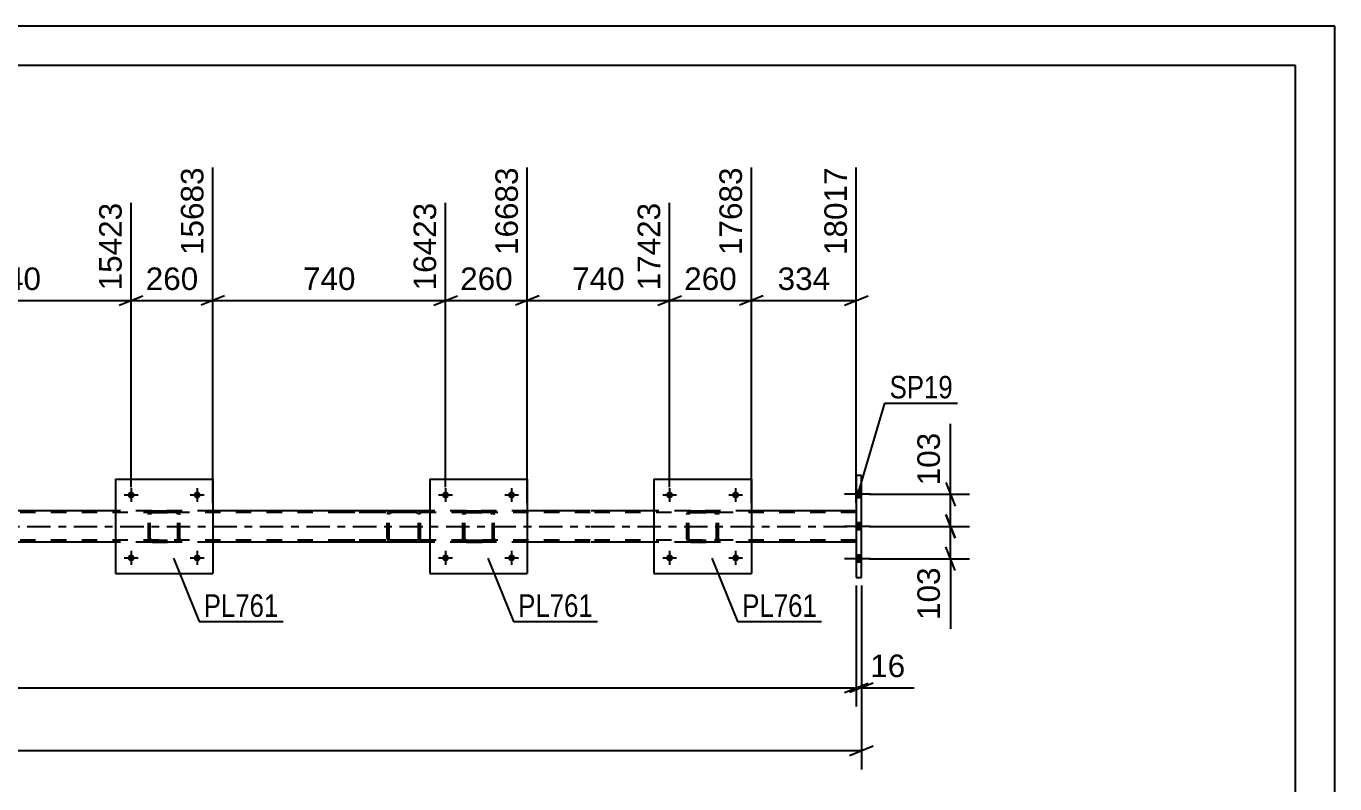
# Model space of a CAD drawing. Header units: millimetres. Extents: x -111 to 730, y -414 to 180.
# Drawn here: x 564 to 730.5, y 83.8 to 180.2 of the extents above; entities that cross this region are included whole.
import ezdxf

# ---------------------------------------------------------------- set-up
doc = ezdxf.new("R2010")
doc.units = ezdxf.units.MM
doc.linetypes.add('DXK_LINE_DOT2', pattern=[3.9198, 1.9599, -1.9599])
doc.linetypes.add('DXK_LINE_DOT3', pattern=[5.9187, 2.979, -0.9799, 0.9799, -0.9799])
doc.styles.add('Arial', font='ARIAL.TTF', dxfattribs={"height": 0.2})
doc.styles.add('Arial Narrow', font='ARIALN.TTF', dxfattribs={"height": 0.2})

# ---------------------------------------------------------------- blocks, each defined once
blk = doc.blocks.new('Unknown-717263172-1117')
at = {"color": 5, "linetype": 'Continuous'}
for p, q in [((730.5, 180.17), (-110.5, 180.17)), ((730.5, -413.83), (730.5, 180.17)), ((725.5, 175.17), (-105.5, 175.17)), ((725.5, -408.83), (725.5, 175.17))]:
    blk.add_line(p, q, dxfattribs=at)
blk = doc.blocks.new('Part-717263172-4978 - 4900')
at = {"color": 2, "linetype": 'Continuous'}
for p, q in [((615.38, 122.55), (615.38, 110.55)), ((615.38, 122.55), (627.78, 122.55)), ((627.78, 122.55), (627.78, 110.55)), ((615.38, 110.55), (627.78, 110.55))]:
    blk.add_line(p, q, dxfattribs=at)
blk = doc.blocks.new('Bolt-717263172-4987 - 4900')
at = {"linetype": 'Continuous'}
for points in [[(646.32, 120.55, -1), (645.44, 120.55, -1)], [(654.72, 120.55, -1), (653.84, 120.55, -1)]]:
    blk.add_hatch(color=1, dxfattribs=at).paths.add_polyline_path(points)
at = {"color": 1, "linetype": 'Continuous'}
for p, q in [((645, 120.55), (646.76, 120.55)), ((645.88, 121.43), (645.88, 119.67)), ((653.4, 120.55), (655.16, 120.55)), ((654.28, 121.43), (654.28, 119.67))]:
    blk.add_line(p, q, dxfattribs=at)
blk = doc.blocks.new('Bolt-717263172-4923 - 4900')
at = {"linetype": 'Continuous'}
for points in [[(670.27, 120.21), (670.27, 121.09), (669.63, 121.09), (669.63, 120.21)], [(670.27, 120.21), (670.27, 121.09), (669.63, 121.09), (669.63, 120.21)], [(670.27, 120.21), (670.27, 121.09), (669.63, 121.09), (669.63, 120.21)], [(670.27, 116.11), (670.27, 116.99), (669.63, 116.99), (669.63, 116.11)], [(670.27, 116.11), (670.27, 116.99), (669.63, 116.99), (669.63, 116.11)], [(670.27, 112.01), (670.27, 112.89), (669.63, 112.89), (669.63, 112.01)], [(670.27, 112.01), (670.27, 112.89), (669.63, 112.89), (669.63, 112.01)], [(670.27, 112.01), (670.27, 112.89), (669.63, 112.89), (669.63, 112.01)]]:
    blk.add_hatch(color=1, dxfattribs=at).paths.add_polyline_path(points)
at = {"color": 1, "linetype": 'Continuous'}
for p, q in [((671.43, 120.65), (668.11, 120.65)), ((671.43, 120.65), (668.11, 120.65)), ((671.43, 120.65), (668.11, 120.65)), ((670.27, 121.09), (669.63, 121.09)), ((670.27, 121.09), (669.63, 121.09)), ((670.27, 121.09), (669.63, 121.09)), ((670.27, 120.21), (669.63, 120.21)), ((670.27, 120.21), (669.63, 120.21)), ((670.27, 120.21), (669.63, 120.21)), ((671.43, 116.55), (668.11, 116.55)), ((671.43, 116.55), (668.11, 116.55)), ((670.27, 116.99), (669.63, 116.99)), ((670.27, 116.99), (669.63, 116.99)), ((670.27, 116.11), (669.63, 116.11)), ((670.27, 116.11), (669.63, 116.11)), ((671.43, 112.45), (668.11, 112.45)), ((671.43, 112.45), (668.11, 112.45)), ((671.43, 112.45), (668.11, 112.45)), ((670.27, 112.89), (669.63, 112.89)), ((670.27, 112.89), (669.63, 112.89)), ((670.27, 112.89), (669.63, 112.89)), ((670.27, 112.01), (669.63, 112.01)), ((670.27, 112.01), (669.63, 112.01)), ((670.27, 112.01), (669.63, 112.01))]:
    blk.add_line(p, q, dxfattribs=at)
blk = doc.blocks.new('Bolt-717263172-4988 - 4900')
at = {"linetype": 'Continuous'}
for points in [[(646.32, 112.55, -1), (645.44, 112.55, -1)], [(654.72, 112.55, -1), (653.84, 112.55, -1)]]:
    blk.add_hatch(color=1, dxfattribs=at).paths.add_polyline_path(points)
at = {"color": 1, "linetype": 'Continuous'}
for p, q in [((645.88, 113.43), (645.88, 111.67)), ((654.28, 113.43), (654.28, 111.67)), ((645, 112.55), (646.76, 112.55)), ((653.4, 112.55), (655.16, 112.55))]:
    blk.add_line(p, q, dxfattribs=at)
blk = doc.blocks.new('Bolt-717263172-4990 - 4900')
at = {"linetype": 'Continuous'}
for points in [[(617.82, 112.55, -1), (616.94, 112.55, -1)], [(626.22, 112.55, -1), (625.34, 112.55, -1)]]:
    blk.add_hatch(color=1, dxfattribs=at).paths.add_polyline_path(points)
at = {"color": 1, "linetype": 'Continuous'}
for p, q in [((617.38, 113.43), (617.38, 111.67)), ((625.78, 113.43), (625.78, 111.67)), ((616.5, 112.55), (618.26, 112.55)), ((624.9, 112.55), (626.66, 112.55))]:
    blk.add_line(p, q, dxfattribs=at)
blk = doc.blocks.new('Bolt-717263172-4998 - 4900')
at = {"linetype": 'Continuous'}
for points in [[(577.82, 112.55, -1), (576.94, 112.55, -1)], [(586.22, 112.55, -1), (585.34, 112.55, -1)]]:
    blk.add_hatch(color=1, dxfattribs=at).paths.add_polyline_path(points)
at = {"color": 1, "linetype": 'Continuous'}
for p, q in [((577.38, 113.43), (577.38, 111.67)), ((585.78, 113.43), (585.78, 111.67)), ((576.5, 112.55), (578.26, 112.55)), ((584.9, 112.55), (586.66, 112.55))]:
    blk.add_line(p, q, dxfattribs=at)
blk = doc.blocks.new('Part-717263172-4954 - 4900')
at = {"color": 7, "linetype": 'DXK_LINE_DOT2'}
for p, q in [((635.78, 118.31), (-39.54, 118.31)), ((587.78, 118.55), (575.38, 118.55)), ((627.78, 118.55), (615.38, 118.55)), ((669.63, 118.31), (635.88, 118.31)), ((656.28, 118.55), (643.88, 118.55)), ((669.63, 118.55), (669.63, 114.55)), ((635.78, 114.79), (-39.54, 114.79)), ((587.78, 114.55), (575.38, 114.55)), ((627.78, 114.55), (615.38, 114.55)), ((669.63, 114.79), (635.88, 114.79)), ((656.28, 114.55), (643.88, 114.55))]:
    blk.add_line(p, q, dxfattribs=at)
at = {"color": 2, "linetype": 'Continuous'}
for p, q in [((575.38, 118.55), (547.78, 118.55)), ((615.38, 118.55), (587.78, 118.55)), ((635.78, 118.55), (627.78, 118.55)), ((643.88, 118.55), (635.88, 118.55)), ((669.63, 118.55), (656.28, 118.55)), ((575.38, 114.55), (547.78, 114.55)), ((615.38, 114.55), (587.78, 114.55)), ((635.78, 114.55), (627.78, 114.55)), ((643.88, 114.55), (635.88, 114.55)), ((669.63, 114.55), (656.28, 114.55))]:
    blk.add_line(p, q, dxfattribs=at)
at = {"color": 7, "linetype": 'DXK_LINE_DOT3'}
for p, q in [((-39.54, 116.55), (635.78, 116.55)), ((635.88, 116.55), (669.63, 116.55))]:
    blk.add_line(p, q, dxfattribs=at)
blk = doc.blocks.new('Part-717263172-4973 - 4900')
at = {"color": 7, "linetype": 'DXK_LINE_DOT2'}
for p, q in [((648.08, 118.07), (648.11, 118.26)), ((648.11, 118.26), (648.08, 118.07)), ((648.33, 118.17), (648.39, 118.24)), ((648.39, 118.24), (648.33, 118.17)), ((648.37, 118.52), (648.56, 118.55)), ((648.56, 118.55), (648.37, 118.52)), ((648.39, 118.24), (648.46, 118.3)), ((648.46, 118.3), (648.39, 118.24)), ((648.46, 118.3), (648.56, 118.31)), ((648.56, 118.31), (648.46, 118.3)), ((648.56, 118.55), (651.6, 118.55)), ((648.56, 118.55), (648.56, 118.55)), ((648.56, 118.55), (651.6, 118.55)), ((648.56, 118.31), (651.6, 118.31)), ((648.56, 118.31), (648.56, 118.31)), ((651.6, 118.31), (648.56, 118.31)), ((651.6, 118.55), (651.6, 118.55)), ((651.6, 118.55), (651.78, 118.52)), ((651.78, 118.52), (651.6, 118.55)), ((651.6, 118.31), (651.6, 118.31)), ((651.6, 118.31), (651.69, 118.3)), ((651.69, 118.3), (651.6, 118.31)), ((651.69, 118.3), (651.77, 118.24)), ((651.77, 118.24), (651.69, 118.3)), ((651.77, 118.24), (651.82, 118.17)), ((651.82, 118.17), (651.77, 118.24)), ((652.04, 118.26), (652.08, 118.07)), ((652.08, 118.07), (652.04, 118.26)), ((648.08, 115.03), (648.08, 118.07)), ((648.32, 118.07), (648.33, 118.17)), ((648.33, 118.17), (648.32, 118.07)), ((648.32, 115.03), (648.32, 118.07)), ((651.82, 118.17), (651.84, 118.07)), ((651.84, 118.07), (651.82, 118.17)), ((651.84, 115.03), (651.84, 118.07)), ((652.08, 115.03), (652.08, 118.07)), ((648.11, 114.85), (648.08, 115.03)), ((648.08, 115.03), (648.11, 114.85)), ((648.33, 114.94), (648.32, 115.03)), ((648.32, 115.03), (648.33, 114.94)), ((648.39, 114.86), (648.33, 114.94)), ((648.33, 114.94), (648.39, 114.86)), ((648.46, 114.81), (648.39, 114.86)), ((648.39, 114.86), (648.46, 114.81)), ((651.77, 114.86), (651.69, 114.81)), ((651.69, 114.81), (651.77, 114.86)), ((651.82, 114.94), (651.77, 114.86)), ((651.77, 114.86), (651.82, 114.94)), ((651.84, 115.03), (651.82, 114.94)), ((651.82, 114.94), (651.84, 115.03)), ((652.08, 115.03), (652.04, 114.85)), ((652.04, 114.85), (652.08, 115.03)), ((648.56, 114.55), (648.37, 114.59)), ((648.37, 114.59), (648.56, 114.55)), ((648.56, 114.79), (648.46, 114.81)), ((648.46, 114.81), (648.56, 114.79)), ((648.56, 114.79), (651.6, 114.79)), ((648.56, 114.79), (648.56, 114.79)), ((648.56, 114.79), (651.6, 114.79)), ((648.56, 114.55), (651.6, 114.55)), ((648.56, 114.55), (648.56, 114.55)), ((648.56, 114.55), (651.6, 114.55)), ((651.69, 114.81), (651.6, 114.79)), ((651.6, 114.79), (651.69, 114.81)), ((651.6, 114.79), (651.6, 114.79)), ((651.78, 114.59), (651.6, 114.55)), ((651.6, 114.55), (651.78, 114.59)), ((651.6, 114.55), (651.6, 114.55))]:
    blk.add_line(p, q, dxfattribs=at)
at = {"color": 7, "linetype": 'DXK_LINE_DOT3'}
blk.add_line((650.08, 116.55), (650.08, 116.56), dxfattribs=at)
at = {"color": 7, "linetype": 'DXK_LINE_DOT2'}
for centre, start, end in [((648.56, 118.07), 112.5, 157.5), ((648.56, 118.07), 112.5, 157.5), ((651.6, 118.07), 22.5, 67.5), ((651.6, 118.07), 22.5, 67.5), ((648.56, 115.03), 202.5, 247.5), ((648.56, 115.03), 202.5, 247.5), ((651.6, 115.03), 292.5, 337.5), ((651.6, 115.03), 292.5, 337.5)]:
    blk.add_arc(centre, 0.48, start, end, dxfattribs=at)
blk = doc.blocks.new('Part-717263172-4979 - 4900')
at = {"color": 7, "linetype": 'DXK_LINE_DOT2'}
for p, q in [((619.58, 118.07), (619.61, 118.26)), ((619.61, 118.26), (619.58, 118.07)), ((619.83, 118.17), (619.89, 118.24)), ((619.89, 118.24), (619.83, 118.17)), ((619.87, 118.52), (620.06, 118.55)), ((620.06, 118.55), (619.87, 118.52)), ((619.89, 118.24), (619.96, 118.3)), ((619.96, 118.3), (619.89, 118.24)), ((619.96, 118.3), (620.06, 118.31)), ((620.06, 118.31), (619.96, 118.3)), ((620.06, 118.55), (623.1, 118.55)), ((620.06, 118.55), (620.06, 118.55)), ((620.06, 118.55), (623.1, 118.55)), ((620.06, 118.31), (623.1, 118.31)), ((620.06, 118.31), (620.06, 118.31)), ((623.1, 118.31), (620.06, 118.31)), ((623.1, 118.55), (623.1, 118.55)), ((623.1, 118.55), (623.28, 118.52)), ((623.28, 118.52), (623.1, 118.55)), ((623.1, 118.31), (623.1, 118.31)), ((623.1, 118.31), (623.19, 118.3)), ((623.19, 118.3), (623.1, 118.31)), ((623.19, 118.3), (623.27, 118.24)), ((623.27, 118.24), (623.19, 118.3)), ((623.27, 118.24), (623.32, 118.17)), ((623.32, 118.17), (623.27, 118.24)), ((623.54, 118.26), (623.58, 118.07)), ((623.58, 118.07), (623.54, 118.26)), ((619.58, 115.03), (619.58, 118.07)), ((619.82, 118.07), (619.83, 118.17)), ((619.83, 118.17), (619.82, 118.07)), ((619.82, 115.03), (619.82, 118.07)), ((623.32, 118.17), (623.34, 118.07)), ((623.34, 118.07), (623.32, 118.17)), ((623.34, 115.03), (623.34, 118.07)), ((623.58, 115.03), (623.58, 118.07)), ((619.61, 114.85), (619.58, 115.03)), ((619.58, 115.03), (619.61, 114.85)), ((619.83, 114.94), (619.82, 115.03)), ((619.82, 115.03), (619.83, 114.94)), ((619.89, 114.86), (619.83, 114.94)), ((619.83, 114.94), (619.89, 114.86)), ((619.96, 114.81), (619.89, 114.86)), ((619.89, 114.86), (619.96, 114.81)), ((623.27, 114.86), (623.19, 114.81)), ((623.19, 114.81), (623.27, 114.86)), ((623.32, 114.94), (623.27, 114.86)), ((623.27, 114.86), (623.32, 114.94)), ((623.34, 115.03), (623.32, 114.94)), ((623.32, 114.94), (623.34, 115.03)), ((623.58, 115.03), (623.54, 114.85)), ((623.54, 114.85), (623.58, 115.03)), ((620.06, 114.55), (619.87, 114.59)), ((619.87, 114.59), (620.06, 114.55)), ((620.06, 114.79), (619.96, 114.81)), ((619.96, 114.81), (620.06, 114.79)), ((620.06, 114.79), (623.1, 114.79)), ((620.06, 114.79), (620.06, 114.79)), ((620.06, 114.79), (623.1, 114.79)), ((620.06, 114.55), (623.1, 114.55)), ((620.06, 114.55), (620.06, 114.55)), ((620.06, 114.55), (623.1, 114.55)), ((623.19, 114.81), (623.1, 114.79)), ((623.1, 114.79), (623.19, 114.81)), ((623.1, 114.79), (623.1, 114.79)), ((623.28, 114.59), (623.1, 114.55)), ((623.1, 114.55), (623.28, 114.59)), ((623.1, 114.55), (623.1, 114.55))]:
    blk.add_line(p, q, dxfattribs=at)
at = {"color": 7, "linetype": 'DXK_LINE_DOT3'}
blk.add_line((621.58, 116.55), (621.58, 116.56), dxfattribs=at)
at = {"color": 7, "linetype": 'DXK_LINE_DOT2'}
for centre, start, end in [((620.06, 118.07), 112.5, 157.5), ((620.06, 118.07), 112.5, 157.5), ((623.1, 118.07), 22.5, 67.5), ((623.1, 118.07), 22.5, 67.5), ((620.06, 115.03), 202.5, 247.5), ((620.06, 115.03), 202.5, 247.5), ((623.1, 115.03), 292.5, 337.5), ((623.1, 115.03), 292.5, 337.5)]:
    blk.add_arc(centre, 0.48, start, end, dxfattribs=at)
blk = doc.blocks.new('Part-717263172-4984 - 4900')
at = {"color": 2, "linetype": 'Continuous'}
for p, q in [((575.38, 122.55), (575.38, 110.55)), ((575.38, 122.55), (587.78, 122.55)), ((587.78, 122.55), (587.78, 110.55)), ((575.38, 110.55), (587.78, 110.55))]:
    blk.add_line(p, q, dxfattribs=at)
blk = doc.blocks.new('Part-717263172-4985 - 4900')
at = {"color": 7, "linetype": 'DXK_LINE_DOT2'}
for p, q in [((579.58, 118.07), (579.61, 118.26)), ((579.61, 118.26), (579.58, 118.07)), ((579.83, 118.17), (579.89, 118.24)), ((579.89, 118.24), (579.83, 118.17)), ((579.87, 118.52), (580.06, 118.55)), ((580.06, 118.55), (579.87, 118.52)), ((579.89, 118.24), (579.96, 118.3)), ((579.96, 118.3), (579.89, 118.24)), ((579.96, 118.3), (580.06, 118.31)), ((580.06, 118.31), (579.96, 118.3)), ((580.06, 118.55), (583.1, 118.55)), ((580.06, 118.55), (580.06, 118.55)), ((580.06, 118.55), (583.1, 118.55)), ((580.06, 118.31), (583.1, 118.31)), ((580.06, 118.31), (580.06, 118.31)), ((583.1, 118.31), (580.06, 118.31)), ((583.1, 118.55), (583.1, 118.55)), ((583.1, 118.55), (583.28, 118.52)), ((583.28, 118.52), (583.1, 118.55)), ((583.1, 118.31), (583.1, 118.31)), ((583.1, 118.31), (583.19, 118.3)), ((583.19, 118.3), (583.1, 118.31)), ((583.19, 118.3), (583.27, 118.24)), ((583.27, 118.24), (583.19, 118.3)), ((583.27, 118.24), (583.32, 118.17)), ((583.32, 118.17), (583.27, 118.24)), ((583.54, 118.26), (583.58, 118.07)), ((583.58, 118.07), (583.54, 118.26)), ((579.58, 115.03), (579.58, 118.07)), ((579.82, 118.07), (579.83, 118.17)), ((579.83, 118.17), (579.82, 118.07)), ((579.82, 115.03), (579.82, 118.07)), ((583.32, 118.17), (583.34, 118.07)), ((583.34, 118.07), (583.32, 118.17)), ((583.34, 115.03), (583.34, 118.07)), ((583.58, 115.03), (583.58, 118.07)), ((579.61, 114.85), (579.58, 115.03)), ((579.58, 115.03), (579.61, 114.85)), ((579.83, 114.94), (579.82, 115.03)), ((579.82, 115.03), (579.83, 114.94)), ((579.89, 114.86), (579.83, 114.94)), ((579.83, 114.94), (579.89, 114.86)), ((579.96, 114.81), (579.89, 114.86)), ((579.89, 114.86), (579.96, 114.81)), ((583.27, 114.86), (583.19, 114.81)), ((583.19, 114.81), (583.27, 114.86)), ((583.32, 114.94), (583.27, 114.86)), ((583.27, 114.86), (583.32, 114.94)), ((583.34, 115.03), (583.32, 114.94)), ((583.32, 114.94), (583.34, 115.03)), ((583.58, 115.03), (583.54, 114.85)), ((583.54, 114.85), (583.58, 115.03)), ((580.06, 114.55), (579.87, 114.59)), ((579.87, 114.59), (580.06, 114.55)), ((580.06, 114.79), (579.96, 114.81)), ((579.96, 114.81), (580.06, 114.79)), ((580.06, 114.79), (583.1, 114.79)), ((580.06, 114.79), (580.06, 114.79)), ((580.06, 114.79), (583.1, 114.79)), ((580.06, 114.55), (583.1, 114.55)), ((580.06, 114.55), (580.06, 114.55)), ((580.06, 114.55), (583.1, 114.55)), ((583.19, 114.81), (583.1, 114.79)), ((583.1, 114.79), (583.19, 114.81)), ((583.1, 114.79), (583.1, 114.79)), ((583.28, 114.59), (583.1, 114.55)), ((583.1, 114.55), (583.28, 114.59)), ((583.1, 114.55), (583.1, 114.55))]:
    blk.add_line(p, q, dxfattribs=at)
at = {"color": 7, "linetype": 'DXK_LINE_DOT3'}
blk.add_line((581.58, 116.55), (581.58, 116.56), dxfattribs=at)
at = {"color": 7, "linetype": 'DXK_LINE_DOT2'}
for centre, start, end in [((580.06, 118.07), 112.5, 157.5), ((580.06, 118.07), 112.5, 157.5), ((583.1, 118.07), 22.5, 67.5), ((583.1, 118.07), 22.5, 67.5), ((580.06, 115.03), 202.5, 247.5), ((580.06, 115.03), 202.5, 247.5), ((583.1, 115.03), 292.5, 337.5), ((583.1, 115.03), 292.5, 337.5)]:
    blk.add_arc(centre, 0.48, start, end, dxfattribs=at)
blk = doc.blocks.new('Bolt-717263172-4989 - 4900')
at = {"linetype": 'Continuous'}
for points in [[(617.82, 120.55, -1), (616.94, 120.55, -1)], [(626.22, 120.55, -1), (625.34, 120.55, -1)]]:
    blk.add_hatch(color=1, dxfattribs=at).paths.add_polyline_path(points)
at = {"color": 1, "linetype": 'Continuous'}
for p, q in [((616.5, 120.55), (618.26, 120.55)), ((617.38, 121.43), (617.38, 119.67)), ((624.9, 120.55), (626.66, 120.55)), ((625.78, 121.43), (625.78, 119.67))]:
    blk.add_line(p, q, dxfattribs=at)
blk = doc.blocks.new('Bolt-717263172-4991 - 4900')
at = {"linetype": 'Continuous'}
for points in [[(577.82, 120.55, -1), (576.94, 120.55, -1)], [(586.22, 120.55, -1), (585.34, 120.55, -1)]]:
    blk.add_hatch(color=1, dxfattribs=at).paths.add_polyline_path(points)
at = {"color": 1, "linetype": 'Continuous'}
for p, q in [((576.5, 120.55), (578.26, 120.55)), ((577.38, 121.43), (577.38, 119.67)), ((584.9, 120.55), (586.66, 120.55)), ((585.78, 121.43), (585.78, 119.67))]:
    blk.add_line(p, q, dxfattribs=at)
blk = doc.blocks.new('Part-717263172-5078 - 4900')
at = {"color": 2, "linetype": 'Continuous'}
for p, q in [((643.88, 122.55), (643.88, 110.55)), ((643.88, 122.55), (656.28, 122.55)), ((656.28, 122.55), (656.28, 110.55)), ((643.88, 110.55), (656.28, 110.55))]:
    blk.add_line(p, q, dxfattribs=at)
blk = doc.blocks.new('Part-717263172-5107 - 4900')
at = {"color": 7, "linetype": 'DXK_LINE_DOT2'}
for p, q in [((613.69, 118.55), (601.92, 118.55)), ((613.69, 118.31), (601.92, 118.31)), ((609.98, 118.24), (609.95, 118.07)), ((609.99, 118.26), (609.98, 118.24)), ((610.22, 118.17), (610.28, 118.24)), ((610.46, 118.55), (610.26, 118.52)), ((610.28, 118.24), (610.36, 118.3)), ((610.36, 118.3), (610.46, 118.31)), ((613.89, 118.52), (613.69, 118.55)), ((613.69, 118.31), (613.79, 118.3)), ((613.79, 118.3), (613.87, 118.24)), ((613.87, 118.24), (613.93, 118.17)), ((614.17, 118.24), (614.16, 118.26)), ((614.2, 118.07), (614.17, 118.24)), ((609.95, 115.03), (609.95, 118.07)), ((610.2, 118.07), (610.22, 118.17)), ((610.2, 115.03), (610.2, 118.07)), ((613.93, 118.17), (613.95, 118.07)), ((613.95, 115.03), (613.95, 118.07)), ((614.2, 115.03), (614.2, 118.07)), ((609.95, 115.03), (609.97, 114.94)), ((609.97, 114.94), (609.99, 114.85)), ((610.22, 114.94), (610.2, 115.03)), ((610.28, 114.86), (610.22, 114.94)), ((610.36, 114.81), (610.28, 114.86)), ((613.87, 114.86), (613.79, 114.81)), ((613.93, 114.94), (613.87, 114.86)), ((613.95, 115.03), (613.93, 114.94)), ((614.16, 114.85), (614.18, 114.94)), ((614.18, 114.94), (614.2, 115.03)), ((613.69, 114.79), (601.92, 114.79)), ((613.69, 114.55), (601.92, 114.55)), ((610.26, 114.59), (610.46, 114.55)), ((610.46, 114.79), (610.36, 114.81)), ((613.79, 114.81), (613.69, 114.79)), ((613.69, 114.55), (613.89, 114.59))]:
    blk.add_line(p, q, dxfattribs=at)
for centre, start, end in [((610.44, 118.05), 110.7583, 155.68), ((613.71, 118.05), 24.32, 69.2417), ((610.44, 115.06), 204.32, 249.2417), ((613.71, 115.06), 290.7583, 335.68)]:
    blk.add_arc(centre, 0.496, start, end, dxfattribs=at)
blk = doc.blocks.new('Part-717263172-5145 - 4900')
at = {"color": 2, "linetype": 'Continuous'}
for p, q in [((670.27, 123.05), (669.63, 123.05)), ((669.63, 123.05), (669.63, 110.05)), ((670.27, 110.05), (670.27, 123.05)), ((669.63, 110.05), (670.27, 110.05))]:
    blk.add_line(p, q, dxfattribs=at)
blk = doc.blocks.new('StraightDimension-717263172-13437 - 4900')
at = {"color": 7, "linetype": 'Continuous'}
for p, q in [((656.28, 119.55), (656.28, 162.19)), ((645.88, 121.55), (645.88, 157.69)), ((644.38, 144.67), (647.38, 145.87)), ((645.88, 145.27), (656.28, 145.27)), ((657.78, 145.87), (654.78, 144.67))]:
    blk.add_line(p, q, dxfattribs=at)
at = {"color": 0}
blk.add_wipeout([(655.01, 146.02), (655.01, 150.22), (647.14, 150.22), (647.14, 146.02)], dxfattribs=at)
at = {"color": 3, "style": 'Arial'}
blk.add_text('260', height=2.865, dxfattribs=at).set_placement((647.74, 146.62))
at = {"color": 0, "linetype": 'Continuous'}
blk.add_wipeout([(655.68, 162.79), (651.48, 162.79), (651.48, 150.47), (655.68, 150.47)], dxfattribs=at)
at = {"color": 3, "linetype": 'Continuous', "style": 'Arial'}
blk.add_text('17683', height=2.865, rotation=90.0002, dxfattribs=at).set_placement((655.08, 151.07))
blk = doc.blocks.new('StraightDimension-717263172-6057 - 4900')
at = {"color": 7, "linetype": 'Continuous'}
for p, q in [((681.01, 122.15), (682.21, 119.15)), ((671.27, 120.65), (684.01, 120.65)), ((681.61, 116.55), (681.61, 120.65)), ((671.27, 116.55), (684.01, 116.55)), ((682.21, 115.05), (681.01, 118.05))]:
    blk.add_line(p, q, dxfattribs=at)
at = {"color": 0}
blk.add_wipeout([(680.86, 129.05), (676.66, 129.05), (676.66, 121.18), (680.86, 121.18)], dxfattribs=at)
at = {"color": 7, "linetype": 'Continuous'}
blk.add_line((681.61, 120.65), (681.61, 129.58), dxfattribs=at)
blk.add_line((681.61, 120.65), (681.61, 129.58), dxfattribs=at)
at = {"color": 3, "style": 'Arial'}
blk.add_text('103', height=2.865, rotation=90.0002, dxfattribs=at).set_placement((680.26, 121.78))
blk = doc.blocks.new('StraightDimension-717263172-13438 - 4900')
at = {"color": 7, "linetype": 'Continuous'}
for p, q in [((627.78, 119.55), (627.78, 162.19)), ((645.88, 121.55), (645.88, 157.69)), ((629.28, 145.87), (626.28, 144.67)), ((627.78, 145.27), (645.88, 145.27)), ((644.38, 144.67), (647.38, 145.87))]:
    blk.add_line(p, q, dxfattribs=at)
at = {"color": 0}
blk.add_wipeout([(640.76, 146.02), (640.76, 150.22), (632.89, 150.22), (632.89, 146.02)], dxfattribs=at)
at = {"color": 3, "style": 'Arial'}
blk.add_text('740', height=2.865, dxfattribs=at).set_placement((633.49, 146.62))
at = {"color": 0, "linetype": 'Continuous'}
blk.add_wipeout([(645.28, 158.29), (641.08, 158.29), (641.08, 145.97), (645.28, 145.97)], dxfattribs=at)
at = {"color": 3, "linetype": 'Continuous', "style": 'Arial'}
blk.add_text('17423', height=2.865, rotation=90.0002, dxfattribs=at).set_placement((644.68, 146.57))
blk = doc.blocks.new('StraightDimension-717263172-13436 - 4900')
at = {"color": 7, "linetype": 'Continuous'}
for p, q in [((656.28, 119.55), (656.28, 162.19)), ((669.63, 119.55), (669.63, 162.19)), ((657.78, 145.87), (654.78, 144.67)), ((656.28, 145.27), (669.63, 145.27)), ((668.13, 144.67), (671.13, 145.87))]:
    blk.add_line(p, q, dxfattribs=at)
at = {"color": 0}
blk.add_wipeout([(666.89, 146.02), (666.89, 150.22), (659.02, 150.22), (659.02, 146.02)], dxfattribs=at)
at = {"color": 3, "style": 'Arial'}
blk.add_text('334', height=2.865, dxfattribs=at).set_placement((659.62, 146.62))
at = {"color": 0, "linetype": 'Continuous'}
blk.add_wipeout([(669.03, 162.79), (664.83, 162.79), (664.83, 150.47), (669.03, 150.47)], dxfattribs=at)
at = {"color": 3, "linetype": 'Continuous', "style": 'Arial'}
blk.add_text('18017', height=2.865, rotation=90.0002, dxfattribs=at).set_placement((668.43, 151.07))
blk = doc.blocks.new('StraightDimension-717263172-6007 - 4900')
at = {"color": 7, "linetype": 'Continuous'}
for p, q in [((670.27, 109.05), (670.27, 85.64)), ((668.77, 87.44), (671.77, 88.64)), ((-40.18, 88.04), (670.27, 88.04))]:
    blk.add_line(p, q, dxfattribs=at)
blk = doc.blocks.new('StraightDimension-717263172-6018 - 4900')
at = {"color": 7, "linetype": 'Continuous'}
for p, q in [((669.63, 109.05), (669.63, 93.64)), ((670.27, 109.05), (670.27, 93.64)), ((668.13, 95.44), (671.13, 96.64)), ((671.77, 96.64), (668.77, 95.44)), ((669.63, 96.04), (670.27, 96.04))]:
    blk.add_line(p, q, dxfattribs=at)
at = {"color": 0}
blk.add_wipeout([(676.44, 96.79), (676.44, 100.99), (670.79, 100.99), (670.79, 96.79)], dxfattribs=at)
at = {"color": 7, "linetype": 'Continuous'}
blk.add_line((670.27, 96.04), (676.97, 96.04), dxfattribs=at)
blk.add_line((670.27, 96.04), (676.97, 96.04), dxfattribs=at)
at = {"color": 3, "style": 'Arial'}
blk.add_text('16', height=2.865, dxfattribs=at).set_placement((671.39, 97.39))
blk = doc.blocks.new('StraightDimension-717263172-6028 - 4900')
at = {"color": 7, "linetype": 'Continuous'}
for p, q in [((669.63, 109.05), (669.63, 93.64)), ((668.13, 95.44), (671.13, 96.64)), ((-39.54, 96.04), (669.63, 96.04))]:
    blk.add_line(p, q, dxfattribs=at)
blk = doc.blocks.new('StraightDimension-717263172-6049 - 4900')
at = {"color": 7, "linetype": 'Continuous'}
for p, q in [((671.27, 116.55), (684.01, 116.55)), ((681.01, 118.05), (682.21, 115.05)), ((681.61, 112.45), (681.61, 116.55)), ((682.21, 110.95), (681.01, 113.95)), ((671.27, 112.45), (684.01, 112.45))]:
    blk.add_line(p, q, dxfattribs=at)
at = {"color": 0}
blk.add_wipeout([(680.86, 111.93), (676.66, 111.93), (676.66, 104.06), (680.86, 104.06)], dxfattribs=at)
at = {"color": 7, "linetype": 'Continuous'}
blk.add_line((681.61, 112.45), (681.61, 103.53), dxfattribs=at)
blk.add_line((681.61, 112.45), (681.61, 103.53), dxfattribs=at)
at = {"color": 3, "style": 'Arial'}
blk.add_text('103', height=2.865, rotation=90.0002, dxfattribs=at).set_placement((680.26, 104.66))
blk = doc.blocks.new('StraightDimension-717263172-13439 - 4900')
at = {"color": 7, "linetype": 'Continuous'}
for p, q in [((627.78, 119.55), (627.78, 162.19)), ((617.38, 121.55), (617.38, 157.69)), ((615.88, 144.67), (618.88, 145.87)), ((617.38, 145.27), (627.78, 145.27)), ((629.28, 145.87), (626.28, 144.67))]:
    blk.add_line(p, q, dxfattribs=at)
at = {"color": 0}
blk.add_wipeout([(626.51, 146.02), (626.51, 150.22), (618.64, 150.22), (618.64, 146.02)], dxfattribs=at)
at = {"color": 3, "style": 'Arial'}
blk.add_text('260', height=2.865, dxfattribs=at).set_placement((619.24, 146.62))
at = {"color": 0, "linetype": 'Continuous'}
blk.add_wipeout([(627.18, 162.79), (622.98, 162.79), (622.98, 150.47), (627.18, 150.47)], dxfattribs=at)
at = {"color": 3, "linetype": 'Continuous', "style": 'Arial'}
blk.add_text('16683', height=2.865, rotation=90.0002, dxfattribs=at).set_placement((626.58, 151.07))
blk = doc.blocks.new('StraightDimension-717263172-13440 - 4900')
at = {"color": 7, "linetype": 'Continuous'}
for p, q in [((587.78, 119.55), (587.78, 162.19)), ((617.38, 121.55), (617.38, 157.69)), ((589.28, 145.87), (586.28, 144.67)), ((587.78, 145.27), (617.38, 145.27)), ((615.88, 144.67), (618.88, 145.87))]:
    blk.add_line(p, q, dxfattribs=at)
at = {"color": 0, "linetype": 'Continuous'}
blk.add_wipeout([(616.78, 158.29), (612.58, 158.29), (612.58, 145.97), (616.78, 145.97)], dxfattribs=at)
at = {"color": 0}
blk.add_wipeout([(606.51, 146.02), (606.51, 150.22), (598.64, 150.22), (598.64, 146.02)], dxfattribs=at)
at = {"color": 3, "linetype": 'Continuous', "style": 'Arial'}
blk.add_text('16423', height=2.865, rotation=90.0002, dxfattribs=at).set_placement((616.18, 146.57))
at = {"color": 3, "style": 'Arial'}
blk.add_text('740', height=2.865, dxfattribs=at).set_placement((599.24, 146.62))
blk = doc.blocks.new('StraightDimension-717263172-13441 - 4900')
at = {"color": 7, "linetype": 'Continuous'}
for p, q in [((587.78, 119.55), (587.78, 162.19)), ((577.38, 121.55), (577.38, 157.69)), ((575.88, 144.67), (578.88, 145.87)), ((577.38, 145.27), (587.78, 145.27)), ((589.28, 145.87), (586.28, 144.67))]:
    blk.add_line(p, q, dxfattribs=at)
at = {"color": 0}
blk.add_wipeout([(586.51, 146.02), (586.51, 150.22), (578.64, 150.22), (578.64, 146.02)], dxfattribs=at)
at = {"color": 3, "style": 'Arial'}
blk.add_text('260', height=2.865, dxfattribs=at).set_placement((579.24, 146.62))
at = {"color": 0, "linetype": 'Continuous'}
blk.add_wipeout([(587.18, 162.79), (582.98, 162.79), (582.98, 150.47), (587.18, 150.47)], dxfattribs=at)
at = {"color": 3, "linetype": 'Continuous', "style": 'Arial'}
blk.add_text('15683', height=2.865, rotation=90.0002, dxfattribs=at).set_placement((586.58, 151.07))
blk = doc.blocks.new('StraightDimension-717263172-13442 - 4900')
at = {"color": 7, "linetype": 'Continuous'}
for p, q in [((547.78, 119.55), (547.78, 162.19)), ((577.38, 121.55), (577.38, 157.69)), ((549.28, 145.87), (546.28, 144.67)), ((547.78, 145.27), (577.38, 145.27)), ((575.88, 144.67), (578.88, 145.87))]:
    blk.add_line(p, q, dxfattribs=at)
at = {"color": 0, "linetype": 'Continuous'}
blk.add_wipeout([(576.78, 158.29), (572.58, 158.29), (572.58, 145.97), (576.78, 145.97)], dxfattribs=at)
at = {"color": 0}
blk.add_wipeout([(566.51, 146.02), (566.51, 150.22), (558.64, 150.22), (558.64, 146.02)], dxfattribs=at)
at = {"color": 3, "linetype": 'Continuous', "style": 'Arial'}
blk.add_text('15423', height=2.865, rotation=90.0002, dxfattribs=at).set_placement((576.18, 146.57))
at = {"color": 3, "style": 'Arial'}
blk.add_text('740', height=2.865, dxfattribs=at).set_placement((559.24, 146.62))
blk = doc.blocks.new('Mark-717263172-4974 - 4900')
at = {"color": 0}
blk.add_wipeout([(636.12, 105.05), (636.12, 108.05), (626.62, 108.05), (626.62, 105.05)], dxfattribs=at)
blk.add_wipeout([(636.12, 105.05), (636.12, 108.05), (626.62, 108.05), (626.62, 105.05)], dxfattribs=at)
at = {"color": 30, "linetype": 'Continuous'}
for p, q in [((622.77, 112.52), (626.02, 104.45)), ((626.02, 104.45), (636.72, 104.45))]:
    blk.add_line(p, q, dxfattribs=at)
at = {"color": 3, "style": 'Arial Narrow'}
blk.add_text('PL761', height=2.863, dxfattribs=at).set_placement((626.62, 105.05))
blk = doc.blocks.new('Mark-717263172-4980 - 4900')
at = {"color": 0}
blk.add_wipeout([(596.12, 105.05), (596.12, 108.05), (586.62, 108.05), (586.62, 105.05)], dxfattribs=at)
blk.add_wipeout([(596.12, 105.05), (596.12, 108.05), (586.62, 108.05), (586.62, 105.05)], dxfattribs=at)
at = {"color": 30, "linetype": 'Continuous'}
for p, q in [((582.77, 112.52), (586.02, 104.45)), ((586.02, 104.45), (596.72, 104.45))]:
    blk.add_line(p, q, dxfattribs=at)
at = {"color": 3, "style": 'Arial Narrow'}
blk.add_text('PL761', height=2.863, dxfattribs=at).set_placement((586.62, 105.05))
blk = doc.blocks.new('Mark-717263172-5074 - 4900')
at = {"color": 0}
blk.add_wipeout([(664.62, 105.05), (664.62, 108.05), (655.12, 108.05), (655.12, 105.05)], dxfattribs=at)
blk.add_wipeout([(664.62, 105.05), (664.62, 108.05), (655.12, 108.05), (655.12, 105.05)], dxfattribs=at)
at = {"color": 30, "linetype": 'Continuous'}
for p, q in [((651.27, 112.52), (654.52, 104.45)), ((654.52, 104.45), (665.22, 104.45))]:
    blk.add_line(p, q, dxfattribs=at)
at = {"color": 3, "style": 'Arial Narrow'}
blk.add_text('PL761', height=2.863, dxfattribs=at).set_placement((655.12, 105.05))
blk = doc.blocks.new('Mark-717263172-5141 - 4900')
at = {"color": 0}
blk.add_wipeout([(681.9, 132.84), (681.9, 135.84), (673.86, 135.84), (673.86, 132.84)], dxfattribs=at)
blk.add_wipeout([(681.9, 132.84), (681.9, 135.84), (673.86, 135.84), (673.86, 132.84)], dxfattribs=at)
at = {"color": 30, "linetype": 'Continuous'}
for p, q in [((669.77, 120.44), (673.26, 132.24)), ((673.26, 132.24), (682.5, 132.24))]:
    blk.add_line(p, q, dxfattribs=at)
at = {"color": 3, "style": 'Arial Narrow'}
blk.add_text('SP19', height=2.863, dxfattribs=at).set_placement((673.86, 132.84))

msp = doc.modelspace()

# ---------------------------------------------------------------- block references
for name in ['Unknown-717263172-1117', 'Part-717263172-4984 - 4900', 'Part-717263172-4978 - 4900', 'Part-717263172-5078 - 4900', 'Part-717263172-5145 - 4900', 'Bolt-717263172-4991 - 4900', 'Bolt-717263172-4989 - 4900', 'Bolt-717263172-4987 - 4900', 'Bolt-717263172-4923 - 4900', 'Part-717263172-4954 - 4900', 'Part-717263172-4985 - 4900', 'Part-717263172-5107 - 4900', 'Part-717263172-4979 - 4900', 'Part-717263172-4973 - 4900', 'Bolt-717263172-4998 - 4900', 'Bolt-717263172-4990 - 4900', 'Bolt-717263172-4988 - 4900']:
    msp.add_blockref(name, (0, 0))

# ---------------------------------------------------------------- next in the draw order: block references
for name in ['StraightDimension-717263172-13437 - 4900', 'StraightDimension-717263172-6057 - 4900', 'StraightDimension-717263172-6007 - 4900']:
    msp.add_blockref(name, (0, 0))

# ---------------------------------------------------------------- next in the draw order: block references
for name in ['StraightDimension-717263172-13438 - 4900', 'StraightDimension-717263172-13436 - 4900', 'StraightDimension-717263172-6018 - 4900']:
    msp.add_blockref(name, (0, 0))

# ---------------------------------------------------------------- next in the draw order: block references
for name in ['StraightDimension-717263172-13439 - 4900', 'Mark-717263172-5141 - 4900', 'StraightDimension-717263172-6028 - 4900']:
    msp.add_blockref(name, (0, 0))

# ---------------------------------------------------------------- next in the draw order: block references
for name in ['StraightDimension-717263172-13440 - 4900', 'StraightDimension-717263172-6049 - 4900', 'Mark-717263172-4980 - 4900', 'Mark-717263172-4974 - 4900', 'Mark-717263172-5074 - 4900']:
    msp.add_blockref(name, (0, 0))

# ---------------------------------------------------------------- next in the draw order: block references
msp.add_blockref('StraightDimension-717263172-13441 - 4900', (0, 0))

# ---------------------------------------------------------------- next in the draw order: block references
msp.add_blockref('StraightDimension-717263172-13442 - 4900', (0, 0))

doc.saveas('drawing.dxf')
